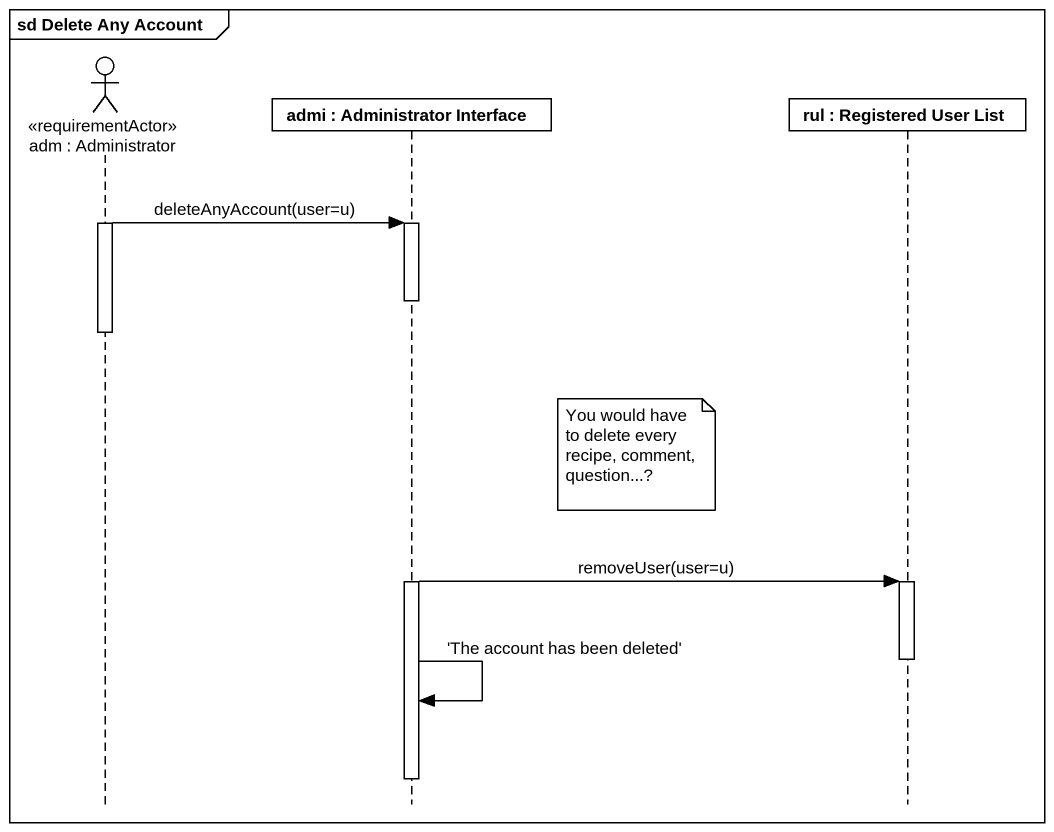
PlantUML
@startuml
mainframe sd Delete Any Account
hide footbox
actor "adm : Administrator" as adm <<requirementActor>>
participant "admi : Administrator Interface" as admi
participant "rul : Registered User List" as rul

activate adm
adm -> admi : deleteAnyAccount(user=u)
activate admi
deactivate adm
note right of admi : You would have to delete every recipe, comment, question...?
admi -> rul : removeUser(user=u)
activate rul
deactivate rul
admi -> admi : 'The account has been deleted'
deactivate admi
@enduml
